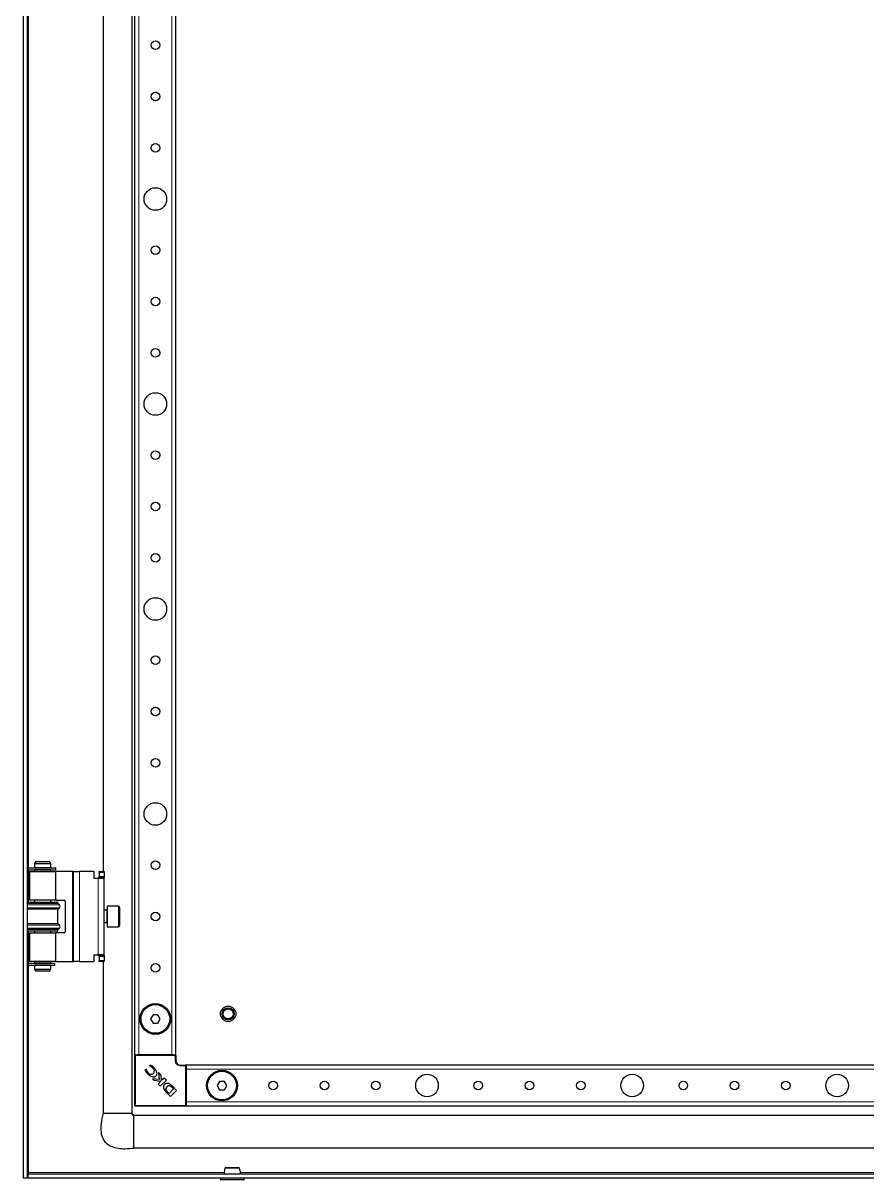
# Model space of a CAD drawing. Header units: millimetres. Extents: x -1564 to 3390, y -1920 to 1219.
# Drawn here: x -1219 to -808, y -1100 to -535 of the extents above; entities that cross this region are included whole.
import ezdxf

# ---------------------------------------------------------------- set-up
doc = ezdxf.new("R2010")
doc.units = ezdxf.units.MM

msp = doc.modelspace()

# ---------------------------------------------------------------- linework, layer by layer
at = {"color": 7, "linetype": 'Continuous', "lineweight": 25}
for p, q in [((-1219.44, 656.28), (-1219.44, -1098.72)), ((-1217.44, 656.28), (-1217.44, -1098.72)), ((-1166.44, 624.78), (-1166.44, -1067.22)), ((-1164.94, -1038.72), (-1164.94, 596.28)), ((-1144.94, -1038.72), (-1144.94, 596.28)), ((-1180.44, -518.22), (-1180.44, -949.22)), ((-1217.09, -947.52), (-1217.09, -948.42)), ((-1217.09, -947.52), (-1203.62, -947.52)), ((-1213.36, -944.47), (-1213.94, -945.47)), ((-1213.94, -945.47), (-1213.94, -947.47)), ((-1210.47, -945.47), (-1213.94, -945.47)), ((-1205.94, -947.47), (-1213.94, -947.47)), ((-1213.44, -947.47), (-1213.44, -947.52)), ((-1213.36, -944.47), (-1210.39, -944.47)), ((-1205.94, -945.47), (-1210.47, -945.47)), ((-1210.39, -944.47), (-1206.52, -944.47)), ((-1205.94, -945.47), (-1206.52, -944.47)), ((-1206.44, -947.52), (-1206.44, -947.47)), ((-1205.94, -947.47), (-1205.94, -945.47)), ((-1203.62, -947.52), (-1203.57, -947.52)), ((-1203.57, -948.42), (-1203.57, -947.52)), ((-1217.09, -948.42), (-1203.62, -948.42)), ((-1216.39, -949.22), (-1216.39, -963.22)), ((-1216.39, -949.22), (-1203.49, -949.22)), ((-1213.94, -948.47), (-1213.94, -949.22)), ((-1205.94, -948.47), (-1213.94, -948.47)), ((-1213.44, -948.42), (-1213.44, -948.47)), ((-1206.44, -948.47), (-1206.44, -948.42)), ((-1205.94, -949.22), (-1205.94, -948.47)), ((-1203.62, -948.42), (-1203.57, -948.42)), ((-1203.49, -963.22), (-1203.49, -949.22)), ((-1195.39, -949.22), (-1203.49, -949.22)), ((-1194.89, -949.22), (-1195.39, -949.22)), ((-1194.89, -949.22), (-1191.89, -949.22)), ((-1194.89, -993.22), (-1194.89, -949.22)), ((-1184.89, -949.22), (-1191.89, -949.22)), ((-1184.89, -949.22), (-1184.89, -952.52)), ((-1184.89, -952.52), (-1182.89, -952.52)), ((-1182.89, -952.52), (-1179.89, -952.52)), ((-1182.39, -949.22), (-1179.89, -949.22)), ((-1182.39, -949.72), (-1182.39, -949.22)), ((-1182.39, -949.72), (-1182.39, -951.72)), ((-1182.39, -952.22), (-1182.39, -951.72)), ((-1179.89, -952.22), (-1182.39, -952.22)), ((-1182.39, -952.22), (-1182.39, -952.52)), ((-1179.89, -949.22), (-1179.89, -949.72)), ((-1179.89, -949.72), (-1179.89, -951.72)), ((-1179.89, -951.72), (-1179.89, -952.22)), ((-1179.89, -952.52), (-1179.89, -952.22)), ((-1179.89, -989.92), (-1179.89, -952.52)), ((-1217.44, -964.22), (-1202.44, -964.22)), ((-1202.44, -964.82), (-1217.44, -964.82)), ((-1203.49, -963.22), (-1216.39, -963.22)), ((-1213.94, -963.22), (-1213.94, -964.22)), ((-1205.94, -964.22), (-1205.94, -963.22)), ((-1203.49, -963.22), (-1199.39, -963.22)), ((-1202.44, -964.82), (-1202.44, -964.22)), ((-1201.74, -965.5), (-1202.44, -964.82)), ((-1198.89, -963.72), (-1198.89, -978.72)), ((-1202.44, -967.62), (-1217.44, -967.62)), ((-1202.44, -967.62), (-1201.74, -966.93)), ((-1202.44, -974.82), (-1202.44, -967.62)), ((-1178.64, -968.22), (-1179.89, -968.22)), ((-1172.99, -966.22), (-1178.39, -966.22)), ((-1178.39, -966.22), (-1178.39, -971.22)), ((-1172.39, -966.82), (-1172.39, -971.22)), ((-1202.44, -974.82), (-1217.44, -974.82)), ((-1201.74, -975.5), (-1202.44, -974.82)), ((-1179.89, -974.22), (-1178.64, -974.22)), ((-1178.39, -971.22), (-1178.39, -976.22)), ((-1178.39, -976.22), (-1172.99, -976.22)), ((-1172.39, -971.22), (-1172.39, -975.62)), ((-1202.44, -977.62), (-1217.44, -977.62)), ((-1217.44, -978.22), (-1202.44, -978.22)), ((-1216.39, -979.22), (-1216.39, -993.22)), ((-1216.39, -979.22), (-1203.49, -979.22)), ((-1213.94, -978.22), (-1213.94, -979.22)), ((-1205.94, -979.22), (-1205.94, -978.22)), ((-1203.49, -993.22), (-1203.49, -979.22)), ((-1199.39, -979.22), (-1203.49, -979.22)), ((-1202.44, -977.62), (-1201.74, -976.93)), ((-1202.44, -978.22), (-1202.44, -977.62)), ((-1184.89, -989.92), (-1182.89, -989.92)), ((-1184.89, -989.92), (-1184.89, -993.22)), ((-1179.89, -989.92), (-1182.89, -989.92)), ((-1182.39, -989.92), (-1182.39, -990.22)), ((-1182.39, -990.22), (-1179.89, -990.22)), ((-1182.39, -990.72), (-1182.39, -990.22)), ((-1182.39, -990.72), (-1182.39, -992.72)), ((-1182.39, -993.22), (-1182.39, -992.72)), ((-1179.89, -990.22), (-1179.89, -989.92)), ((-1179.89, -990.22), (-1179.89, -990.72)), ((-1179.89, -990.72), (-1179.89, -992.72)), ((-1179.89, -992.72), (-1179.89, -993.22)), ((-1217.09, -994.02), (-1217.09, -994.92)), ((-1217.09, -994.02), (-1204.1, -994.02)), ((-1217.09, -994.92), (-1204.1, -994.92)), ((-1203.49, -993.22), (-1216.39, -993.22)), ((-1213.94, -993.22), (-1213.94, -993.97)), ((-1205.94, -993.97), (-1213.94, -993.97)), ((-1213.94, -994.97), (-1213.94, -996.97)), ((-1205.94, -994.97), (-1213.94, -994.97)), ((-1213.94, -996.97), (-1213.36, -997.97)), ((-1213.94, -996.97), (-1205.94, -996.97)), ((-1213.44, -993.97), (-1213.44, -994.02)), ((-1213.44, -994.92), (-1213.44, -994.97)), ((-1206.52, -997.97), (-1213.36, -997.97)), ((-1206.52, -997.97), (-1205.94, -996.97)), ((-1206.44, -994.02), (-1206.44, -993.97)), ((-1206.44, -994.97), (-1206.44, -994.92)), ((-1205.94, -993.97), (-1205.94, -993.22)), ((-1205.94, -996.97), (-1205.94, -994.97)), ((-1204.1, -994.02), (-1204.02, -994.02)), ((-1204.1, -994.92), (-1204.02, -994.92)), ((-1204.02, -994.92), (-1204.02, -994.02)), ((-1204.02, -994.02), (-1204, -994.02)), ((-1204.02, -994.92), (-1204, -994.92)), ((-1204, -994.92), (-1204, -994.02)), ((-1203.49, -993.22), (-1195.39, -993.22)), ((-1195.39, -993.22), (-1194.89, -993.22)), ((-1191.89, -993.22), (-1194.89, -993.22)), ((-1191.89, -993.22), (-1184.89, -993.22)), ((-1179.89, -993.22), (-1182.39, -993.22)), ((-1180.44, -993.22), (-1180.44, -1067.22)), ((-1156.09, -1019.22), (-1157.25, -1021.22)), ((-1157.25, -1021.22), (-1156.09, -1023.22)), ((-1153.78, -1019.22), (-1156.09, -1019.22)), ((-1152.63, -1021.22), (-1153.78, -1019.22)), ((-1153.78, -1023.22), (-1152.63, -1021.22)), ((-1156.09, -1023.22), (-1153.78, -1023.22)), ((-1164.64, -1038.72), (-1164.94, -1038.72)), ((-1164.94, -1063.42), (-1164.94, -1039.02)), ((-1164.64, -1038.72), (-1163.99, -1038.72)), ((-1162.94, -1038.72), (-1163.99, -1038.72)), ((-1146.94, -1038.72), (-1162.94, -1038.72)), ((-1157.31, -1043.72), (-1157.82, -1043.97)), ((-1145.89, -1038.72), (-1146.94, -1038.72)), ((-1145.89, -1038.72), (-1145.24, -1038.72)), ((-1144.94, -1038.72), (-1145.24, -1038.72)), ((-1144.94, -1039.02), (-1144.94, -1041.72)), ((-1142.94, -1043.72), (-1140.24, -1043.72)), ((-559.94, -1043.72), (-1139.94, -1043.72)), ((-1139.94, -1043.72), (-1139.94, -1044.02)), ((-1159.39, -1045.78), (-1160.08, -1046.11)), ((-1159.26, -1045.92), (-1159.39, -1045.78)), ((-1157.82, -1043.97), (-1157.71, -1044.08)), ((-1153.35, -1047.35), (-1153.17, -1050.82)), ((-1152.07, -1048.63), (-1153.35, -1047.35)), ((-1151.89, -1051.29), (-1152.07, -1048.63)), ((-1139.94, -1044.02), (-1139.94, -1044.66)), ((-1139.94, -1044.66), (-1139.94, -1045.72)), ((-1139.94, -1045.72), (-1139.94, -1061.72)), ((-1156.27, -1050.35), (-1155.47, -1051.14)), ((-1153.17, -1050.82), (-1156.27, -1050.35)), ((-1155.47, -1051.14), (-1152.21, -1051.63)), ((-1152.21, -1051.63), (-1153.6, -1053.02)), ((-1153.6, -1053.02), (-1152.55, -1054.07)), ((-1152.55, -1054.07), (-1149.59, -1051.11)), ((-1150.65, -1050.05), (-1151.89, -1051.29)), ((-1149.59, -1051.11), (-1150.65, -1050.05)), ((-1146.07, -1055.37), (-1146.75, -1054.71)), ((-1146.48, -1054.22), (-1146.49, -1054.2)), ((-1144.59, -1056.11), (-1146.48, -1054.22)), ((-1123.59, -1051.72), (-1124.75, -1053.72)), ((-1124.75, -1053.72), (-1123.59, -1055.72)), ((-1121.28, -1051.72), (-1123.59, -1051.72)), ((-1120.13, -1053.72), (-1121.28, -1051.72)), ((-1121.28, -1055.72), (-1120.13, -1053.72)), ((-1149.54, -1057.08), (-1147.55, -1059.07)), ((-1148.99, -1056.83), (-1148.25, -1057.55)), ((-1148.25, -1057.55), (-1146.07, -1055.37)), ((-1147.55, -1059.07), (-1144.59, -1056.11)), ((-1123.59, -1055.72), (-1121.28, -1055.72)), ((-1140.24, -1063.72), (-1164.64, -1063.72)), ((-1139.94, -1061.72), (-1139.94, -1062.77)), ((-1139.94, -1062.77), (-1139.94, -1063.42)), ((-1139.94, -1063.42), (-1139.94, -1063.72)), ((-559.94, -1063.72), (-1139.94, -1063.72)), ((-1165.44, -1068.22), (-559.34, -1068.22)), ((-432.44, -1084.22), (-1165.44, -1084.22)), ((-1219.44, -1098.72), (-1217.44, -1098.72)), ((-1217.14, -1096.72), (-1217.14, -1098.72)), ((-1217.14, -1096.72), (-426.74, -1096.72)), ((-1217.14, -1098.72), (-426.74, -1098.72)), ((-1217.04, -1096.72), (-1216.84, -1096.12)), ((-1123.19, -1098.72), (-1123.19, -1099.47)), ((-1120.45, -1099.72), (-1122.94, -1099.72)), ((-1111.94, -1099.72), (-1120.45, -1099.72)), ((-1111.69, -1099.47), (-1111.69, -1098.72))]:
    msp.add_line(p, q, dxfattribs=at)
at = {"color": 8, "linetype": 'Continuous', "lineweight": 18}
for p, q in [((-1162.94, -1038.72), (-1162.94, 596.28)), ((-1146.94, -1038.72), (-1146.94, 596.28)), ((-1216.84, -947.52), (-1216.84, -519.92)), ((-1203.62, -947.52), (-1203.62, -948.42)), ((-1216.84, -964.22), (-1216.84, -948.42)), ((-1195.39, -949.22), (-1195.39, -993.22)), ((-1191.89, -993.22), (-1191.89, -949.22)), ((-1182.89, -989.92), (-1182.89, -952.52)), ((-1179.89, -949.72), (-1182.39, -949.72)), ((-1182.39, -951.72), (-1179.89, -951.72)), ((-1201.74, -965.5), (-1217.44, -965.5)), ((-1201.74, -966.93), (-1217.44, -966.93)), ((-1178.64, -974.22), (-1178.64, -968.22)), ((-1172.99, -971.22), (-1172.99, -966.22)), ((-1201.74, -975.5), (-1217.44, -975.5)), ((-1172.99, -976.22), (-1172.99, -971.22)), ((-1201.74, -976.93), (-1217.44, -976.93)), ((-1216.84, -994.02), (-1216.84, -978.22)), ((-1179.89, -990.72), (-1182.39, -990.72)), ((-1182.39, -992.72), (-1179.89, -992.72)), ((-1216.84, -1096.12), (-1216.84, -994.92)), ((-1204.1, -994.02), (-1204.1, -994.92)), ((-1164.94, -1039.02), (-1164.64, -1039.02)), ((-1164.64, -1038.72), (-1164.64, -1039.02)), ((-1164.64, -1039.02), (-1164.64, -1063.42)), ((-1145.24, -1039.02), (-1164.64, -1039.02)), ((-1145.24, -1038.72), (-1145.24, -1039.02)), ((-1145.24, -1041.72), (-1145.24, -1039.02)), ((-1145.24, -1039.02), (-1144.94, -1039.02)), ((-1144.94, -1041.72), (-1145.24, -1041.72)), ((-1142.94, -1043.72), (-1142.94, -1044.02)), ((-1140.24, -1043.72), (-1140.24, -1044.02)), ((-1140.24, -1044.02), (-1142.94, -1044.02)), ((-1140.24, -1063.42), (-1140.24, -1044.02)), ((-1140.24, -1044.02), (-1139.94, -1044.02)), ((-559.94, -1045.72), (-1139.94, -1045.72)), ((-1164.64, -1063.42), (-1164.94, -1063.42)), ((-1164.64, -1063.42), (-1140.24, -1063.42)), ((-1164.64, -1063.42), (-1164.64, -1063.72)), ((-1140.24, -1063.42), (-1140.24, -1063.72)), ((-1140.24, -1063.42), (-1139.94, -1063.42)), ((-559.94, -1061.72), (-1139.94, -1061.72)), ((-1121.41, -1096.12), (-1216.84, -1096.12)), ((-1123.19, -1099.47), (-1120.58, -1099.47)), ((-1120.58, -1099.47), (-1111.69, -1099.47)), ((-530.41, -1096.12), (-1113.47, -1096.12))]:
    msp.add_line(p, q, dxfattribs=at)
at = {"color": 7, "linetype": 'Continuous', "lineweight": 25}
for centre, radius in [((-1154.94, -546.22), 2.1), ((-1154.94, -571.22), 2.1), ((-1154.94, -596.22), 2.1), ((-1154.94, -621.22), 5.5), ((-1154.94, -646.22), 2.1), ((-1154.94, -671.22), 2.1), ((-1154.94, -696.22), 2.1), ((-1154.94, -721.22), 5.5), ((-1154.94, -746.22), 2.1), ((-1154.94, -771.22), 2.1), ((-1154.94, -796.22), 2.1), ((-1154.94, -821.22), 5.5), ((-1154.94, -846.22), 2.1), ((-1154.94, -871.22), 2.1), ((-1154.94, -896.22), 2.1), ((-1154.94, -921.22), 5.5), ((-1154.94, -946.22), 2.1), ((-1154.94, -971.22), 2.1), ((-1154.94, -996.22), 2.1), ((-1154.94, -1021.22), 7.5), ((-1154.94, -1021.22), 7), ((-1119.44, -1018.72), 3.75), ((-1119.44, -1018.72), 3), ((-1119.44, -1018.72), 2.5), ((-1122.44, -1053.72), 7.5), ((-1122.44, -1053.72), 7), ((-1022.44, -1053.72), 5.5), ((-922.44, -1053.72), 5.5), ((-822.44, -1053.72), 5.5), ((-1097.44, -1053.72), 2.1), ((-1072.44, -1053.72), 2.1), ((-1047.44, -1053.72), 2.1), ((-997.44, -1053.72), 2.1), ((-972.44, -1053.72), 2.1), ((-947.44, -1053.72), 2.1), ((-897.44, -1053.72), 2.1), ((-872.44, -1053.72), 2.1), ((-847.44, -1053.72), 2.1)]:
    msp.add_circle(centre, radius, dxfattribs=at)
for centre, radius, start, end in [((-1199.39, -963.72), 0.5, 0, 90), ((-1202.44, -966.22), 1, 314.427, 45.573), ((-1178.64, -967.97), 0.25, 270, 0), ((-1172.99, -966.82), 0.6, 0, 90), ((-1202.44, -976.22), 1, 314.427, 45.573), ((-1178.64, -974.47), 0.25, 0, 90), ((-1172.99, -975.62), 0.6, 270, 0), ((-1199.39, -978.72), 0.5, 270, 0), ((-1164.64, -1039.02), 0.3, 90, 180), ((-1145.24, -1039.02), 0.3, 0, 90), ((-1142.94, -1041.72), 2, 180, 270), ((-1140.24, -1044.02), 0.3, 0, 90), ((-1156.94, -1046.21), 1.97, 218.454, 305.887), ((-1157.34, -1046.64), 1.94, 323.3097, 52.3464), ((-1146.33, -1053.42), 4.87, 200.3445, 228.7777), ((-1144.52, -1052.64), 6.12, 216.9888, 223.0744), ((-1164.64, -1063.42), 0.3, 180, 270), ((-1140.24, -1063.42), 0.3, 270, 0), ((-1120.55, -1094.22), 0.5, 89.9637, 164.834), ((-1114.33, -1094.22), 0.5, 15.2465, 90.046), ((-1122.94, -1099.47), 0.25, 180, 270), ((-1111.94, -1099.47), 0.25, 270, 0)]:
    msp.add_arc(centre, radius, start, end, dxfattribs=at)
at = {"color": 8, "linetype": 'Continuous', "lineweight": 18}
msp.add_arc((-1142.94, -1041.72), 2.3, 180, 270, dxfattribs=at)
at = {"color": 7, "linetype": 'Continuous', "lineweight": 25}
for points, knots in [([(-1155.8, -1044.82), (-1156.07, -1044.58), (-1156.53, -1044.15), (-1157.08, -1043.85), (-1157.31, -1043.72)], [0, 0, 0, 0, 0.577653, 1, 1, 1, 1]), ([(-1160.08, -1046.11), (-1159.9, -1046.45), (-1159.56, -1047.08), (-1159.07, -1047.61), (-1158.85, -1047.85)], [0, 0, 0, 0, 0.5368, 1, 1, 1, 1]), ([(-1158.49, -1047.43), (-1158.7, -1047.17), (-1159.08, -1046.72), (-1159.2, -1046.16), (-1159.26, -1045.92)], [0, 0, 0, 0, 0.5796082, 1, 1, 1, 1]), ([(-1158.85, -1047.85), (-1158.47, -1048.18), (-1157.78, -1048.79), (-1156.61, -1049.34), (-1155.67, -1049.48), (-1155.02, -1049.33), (-1154.79, -1049.14), (-1154.68, -1049.05)], [0, 0, 0, 0, 0.315674, 0.58952, 0.813199, 0.909026, 1, 1, 1, 1]), ([(-1157.71, -1044.08), (-1157.4, -1044.22), (-1156.83, -1044.48), (-1156.37, -1044.91), (-1156.16, -1045.11)], [0, 0, 0, 0, 0.547643, 1, 1, 1, 1]), ([(-1154.68, -1049.05), (-1154.54, -1048.89), (-1154.26, -1048.55), (-1154.09, -1047.86), (-1154.22, -1046.98), (-1154.79, -1045.91), (-1155.43, -1045.22), (-1155.8, -1044.82)], [0, 0, 0, 0, 0.130532, 0.266031, 0.423997, 0.666819, 1, 1, 1, 1]), ([(-1147.82, -1053.07), (-1148.03, -1052.96), (-1148.42, -1052.75), (-1149.05, -1052.64), (-1149.64, -1052.67), (-1150.18, -1052.87), (-1150.61, -1053.23), (-1150.91, -1053.75), (-1151.02, -1054.4), (-1150.94, -1054.86), (-1150.89, -1055.11)], [0, 0, 0, 0, 0.138091, 0.265455, 0.384013, 0.496103, 0.605759, 0.71979, 0.847662, 1, 1, 1, 1]), ([(-1149.32, -1054.34), (-1149.41, -1054.44), (-1149.58, -1054.61), (-1149.76, -1054.89), (-1149.85, -1055.16), (-1149.85, -1055.49), (-1149.7, -1055.89), (-1149.51, -1056.17), (-1149.41, -1056.33)], [0, 0, 0, 0, 0.176808, 0.319231, 0.43938, 0.552395, 0.749205, 1, 1, 1, 1]), ([(-1146.75, -1054.71), (-1146.95, -1054.52), (-1147.31, -1054.17), (-1147.85, -1053.84), (-1148.3, -1053.78), (-1148.64, -1053.85), (-1149, -1054.04), (-1149.21, -1054.23), (-1149.32, -1054.34)], [0, 0, 0, 0, 0.2746757, 0.5030419, 0.607381, 0.7165791, 0.8434117, 1, 1, 1, 1]), ([(-1146.98, -1053.75), (-1147.13, -1053.61), (-1147.4, -1053.37), (-1147.69, -1053.16), (-1147.82, -1053.07)], [0, 0, 0, 0, 0.5518299, 1, 1, 1, 1]), ([(-1146.49, -1054.2), (-1146.57, -1054.13), (-1146.73, -1053.97), (-1146.9, -1053.82), (-1146.98, -1053.75)], [0, 0, 0, 0, 0.486421, 1, 1, 1, 1]), ([(-1180.44, -1067.22), (-1180.85, -1068.9), (-1181.58, -1071.94), (-1181.67, -1076.25), (-1180.7, -1079.8), (-1178.65, -1082.25), (-1176.01, -1083.68), (-1172.99, -1084.42), (-1169.39, -1084.62), (-1166.82, -1084.36), (-1165.44, -1084.22)], [0, 0, 0, 0, 0.1760674, 0.3182248, 0.4355964, 0.5434819, 0.6338893, 0.7371517, 0.8581828, 1, 1, 1, 1]), ([(-1167.42, -1067.22), (-1167.12, -1067.22), (-1166.67, -1067.22), (-1166.58, -1067.22), (-1166.55, -1067.22)], [0, 0, 0, 0, 0.649139, 1, 1, 1, 1]), ([(-1165.44, -1068.38), (-1165.54, -1068.37), (-1165.68, -1068.35), (-1165.83, -1068.28), (-1165.92, -1068.22), (-1165.97, -1068.16), (-1166.01, -1068.08), (-1166.04, -1068.01), (-1166.11, -1067.84), (-1166.28, -1067.76), (-1166.43, -1067.53), (-1166.46, -1067.33), (-1166.48, -1067.22)], [0, 0, 0, 0, 0.146823, 0.202041, 0.247643, 0.28691, 0.323569, 0.360785, 0.40083, 0.628513, 0.79432, 1, 1, 1, 1]), ([(-1165.44, -1068.22), (-1165.66, -1068.07), (-1166.07, -1067.8), (-1166.32, -1067.4), (-1166.44, -1067.22)], [0, 0, 0, 0, 0.556114, 1, 1, 1, 1]), ([(-1165.44, -1084.22), (-1165.44, -1084.19), (-1165.44, -1084.12), (-1165.44, -1083.48), (-1165.44, -1082.02), (-1165.44, -1079.83), (-1165.44, -1077.82), (-1165.44, -1076.22), (-1165.44, -1074.61), (-1165.44, -1072.61), (-1165.44, -1070.43), (-1165.44, -1068.92), (-1165.44, -1068.52), (-1165.44, -1068.38)], [0, 0, 0, 0, 0.069165, 0.1363, 0.267291, 0.398282, 0.465417, 0.534583, 0.603748, 0.670883, 0.801874, 0.932865, 1, 1, 1, 1]), ([(-1121.03, -1094.07), (-1121.22, -1094.81), (-1121.44, -1095.67), (-1121.46, -1096.59), (-1121.46, -1096.72)], [0, 0, 0, 0, 0.85815, 1, 1, 1, 1]), ([(-1120.51, -1093.72), (-1120.52, -1093.72), (-1120.57, -1093.72), (-1120.29, -1093.72), (-1119.77, -1093.72), (-1119.05, -1093.72), (-1118.2, -1093.72), (-1117.13, -1093.72), (-1116.11, -1093.72), (-1115.22, -1093.72), (-1114.61, -1093.72), (-1114.32, -1093.72), (-1114.36, -1093.72), (-1114.37, -1093.72)], [0, 0, 0, 0, 0.03384, 0.141254, 0.248698, 0.315774, 0.423314, 0.530846, 0.63821, 0.745706, 0.853372, 0.960917, 1, 1, 1, 1]), ([(-1113.42, -1096.72), (-1113.42, -1096.59), (-1113.44, -1095.67), (-1113.66, -1094.81), (-1113.85, -1094.07)], [0, 0, 0, 0, 0.14185, 1, 1, 1, 1]), ([(-1217.44, -1098.72), (-1217.41, -1098.28), (-1217.38, -1097.72), (-1217.18, -1097.16), (-1217.14, -1097.04)], [0, 0, 0, 0, 0.773459, 1, 1, 1, 1])]:
    msp.add_open_spline(points, degree=3, knots=knots, dxfattribs=at)
for points in [[(-1180.44, -1067.22), (-1180.4, -1067.22), (-1180.31, -1067.22), (-1179.74, -1067.22), (-1179.46, -1067.22)], [(-1179.46, -1067.22), (-1179.13, -1067.22), (-1178.47, -1067.22), (-1177.49, -1067.22), (-1177.01, -1067.22)], [(-1177.01, -1067.22), (-1176.45, -1067.22), (-1175.32, -1067.22), (-1174.07, -1067.22), (-1173.44, -1067.22)], [(-1173.44, -1067.22), (-1172.81, -1067.22), (-1171.56, -1067.22), (-1170.43, -1067.22), (-1169.87, -1067.22)], [(-1169.87, -1067.22), (-1169.38, -1067.22), (-1168.41, -1067.22), (-1167.75, -1067.22), (-1167.42, -1067.22)], [(-1216.84, -1096.12), (-1216.86, -1096.2), (-1216.91, -1096.35), (-1216.99, -1096.55), (-1217.06, -1096.69), (-1217.11, -1096.71), (-1217.14, -1096.72)]]:
    msp.add_open_spline(points, degree=3, dxfattribs=at)
at = {"color": 8, "linetype": 'Continuous', "lineweight": 18}
msp.add_open_spline([(-1113.89, -1094.09), (-1113.88, -1094.09), (-1113.83, -1094.09), (-1114.17, -1094.09), (-1114.88, -1094.09), (-1115.9, -1094.09), (-1117.09, -1094.09), (-1118.31, -1094.09), (-1119.3, -1094.09), (-1120.13, -1094.09), (-1120.73, -1094.09), (-1121.06, -1094.09), (-1121, -1094.09), (-1120.99, -1094.09)], degree=3, knots=[0, 0, 0, 0, 0.038891, 0.14638, 0.253973, 0.361383, 0.468681, 0.576165, 0.683665, 0.750707, 0.858068, 0.965424, 1, 1, 1, 1], dxfattribs=at)

doc.saveas('drawing.dxf')
